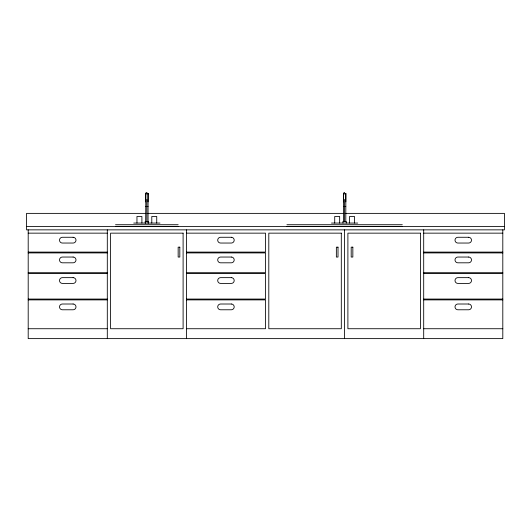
<?xml version="1.0" encoding="UTF-8"?>
<svg xmlns="http://www.w3.org/2000/svg" width="531" height="531" viewBox="0 0 531 531"><rect width="100%" height="100%" fill="white"/><g stroke="black" fill="none" stroke-linecap="round" stroke-linejoin="round"><path stroke-width="0.8" d="M148.056 201.86L148.056 193.344L148.056 223.066M345.807 201.86L345.807 193.344L345.807 193.895M145.886 192.846L145.647 223.066M343.637 192.846L343.398 221.42M145.647 206.393L148.056 206.393M343.398 206.393L345.807 206.393M146.025 213.376L26.55 213.376L26.55 229.857L504.45 229.857L504.45 213.376L345.15 213.376M147.684 213.376L343.491 213.376M133.726 223.066L159.97 223.066M331.477 223.066L357.721 223.066M115.539 224.713L178.157 224.713M286.926 224.713L402.279 224.713M115.539 226.359L178.157 226.359M286.926 226.359L402.279 226.359M26.55 226.558L504.45 226.558M28.196 233.149L107.302 233.149M186.401 233.149L265.5 233.149L265.5 252.099L186.401 252.099M423.698 233.149L502.804 233.149M28.196 252.099L107.302 252.099M423.698 252.099L502.804 252.099M28.196 252.922L107.302 252.922M186.401 252.922L265.5 252.922L265.5 272.702L186.401 272.702M423.698 252.922L502.804 252.922M28.196 272.702L107.302 272.702M423.698 272.702L502.804 272.702M28.196 273.525L107.302 273.525M186.401 273.525L265.5 273.525L265.5 299.066L186.401 299.066M423.698 273.525L502.804 273.525M28.196 299.066L107.302 299.066M423.698 299.066L502.804 299.066M28.196 299.889L107.302 299.889M186.401 299.889L265.5 299.889L265.5 328.729L186.401 328.729M423.698 299.889L502.804 299.889M28.196 328.729L107.302 328.729M423.698 328.729L502.804 328.729M343.637 194.386L343.398 193.344L343.398 201.86M145.647 193.895L145.647 193.344L145.647 201.86M345.827 194.2L345.807 221.42M502.804 229.857L502.804 338.619L28.196 338.619L28.196 229.857M423.698 229.857L423.698 338.619M354.489 223.066L354.489 216.475L349.544 216.475L349.544 223.066M346.252 223.066L346.252 221.42L342.953 221.42L342.953 223.066M344.599 192.381L344.599 192.746M344.599 193.105L344.599 194.134M344.599 199.45L344.599 206.393M344.599 206.592L344.599 221.42M344.599 229.857L344.599 338.619M339.654 223.066L339.654 216.475L334.716 216.475L334.716 223.066M186.401 229.857L186.401 338.619M156.738 223.066L156.738 216.475L151.793 216.475L151.793 223.066M148.494 223.066L148.494 221.42L145.202 221.42L145.202 223.066M148.056 193.344L148.056 193.895M146.848 192.381L146.848 192.746M146.848 192.886L146.848 194.134M146.848 199.45L146.848 206.393M146.848 206.592L146.848 221.42M141.903 223.066L141.903 216.475L136.958 216.475L136.958 223.066M107.302 229.857L107.302 338.619M183.102 233.149L110.594 233.149L110.594 328.729L183.102 328.729L183.102 233.149M341.307 233.149L268.799 233.149L268.799 328.729L341.307 328.729L341.307 233.149M420.406 233.149L347.898 233.149L347.898 328.729L420.406 328.729L420.406 233.149M73.105 237.271L62.392 237.271A2.881 2.881 0 0 0 59.512 240.151A2.881 2.881 0 0 0 62.392 243.039L73.105 243.039A2.881 2.881 0 0 0 75.986 240.151A2.881 2.881 0 0 0 73.105 237.271M231.304 237.271L220.591 237.271A2.881 2.881 0 0 0 217.71 240.151A2.881 2.881 0 0 0 220.591 243.039L231.304 243.039A2.881 2.881 0 0 0 234.191 240.151A2.881 2.881 0 0 0 231.304 237.271M468.607 237.271L457.895 237.271A2.881 2.881 0 0 0 455.014 240.151A2.881 2.881 0 0 0 457.895 243.039L468.607 243.039A2.881 2.881 0 0 0 471.488 240.151A2.881 2.881 0 0 0 468.607 237.271M179.81 247.161L178.157 247.161L178.157 257.044L179.81 257.044L179.81 247.161M338.008 247.161L336.362 247.161L336.362 257.044L338.008 257.044L338.008 247.161M352.843 247.161L351.19 247.161L351.19 257.044L352.843 257.044L352.843 247.161M73.105 257.044L62.392 257.044A2.881 2.881 0 0 0 59.512 259.931A2.881 2.881 0 0 0 62.392 262.812L73.105 262.812A2.881 2.881 0 0 0 75.986 259.931A2.881 2.881 0 0 0 73.105 257.044M231.304 257.044L220.591 257.044A2.881 2.881 0 0 0 217.71 259.931A2.881 2.881 0 0 0 220.591 262.812L231.304 262.812A2.881 2.881 0 0 0 234.191 259.931A2.881 2.881 0 0 0 231.304 257.044M468.607 257.044L457.895 257.044A2.881 2.881 0 0 0 455.014 259.931A2.881 2.881 0 0 0 457.895 262.812L468.607 262.812A2.881 2.881 0 0 0 471.488 259.931A2.881 2.881 0 0 0 468.607 257.044M73.105 277.647L62.392 277.647A2.881 2.881 0 0 0 59.512 280.527A2.881 2.881 0 0 0 62.392 283.415L73.105 283.415A2.881 2.881 0 0 0 75.986 280.527A2.881 2.881 0 0 0 73.105 277.647M231.304 277.647L220.591 277.647A2.881 2.881 0 0 0 217.71 280.527A2.881 2.881 0 0 0 220.591 283.415L231.304 283.415A2.881 2.881 0 0 0 234.191 280.527A2.881 2.881 0 0 0 231.304 277.647M468.607 277.647L457.895 277.647A2.881 2.881 0 0 0 455.014 280.527A2.881 2.881 0 0 0 457.895 283.415L468.607 283.415A2.881 2.881 0 0 0 471.488 280.527A2.881 2.881 0 0 0 468.607 277.647M73.105 304.011L62.392 304.011A2.881 2.881 0 0 0 59.512 306.898A2.881 2.881 0 0 0 62.392 309.779L73.105 309.779A2.881 2.881 0 0 0 75.986 306.898A2.881 2.881 0 0 0 73.105 304.011M231.304 304.011L220.591 304.011A2.881 2.881 0 0 0 217.71 306.898A2.881 2.881 0 0 0 220.591 309.779L231.304 309.779A2.881 2.881 0 0 0 234.191 306.898A2.881 2.881 0 0 0 231.304 304.011M468.607 304.011L457.895 304.011A2.881 2.881 0 0 0 455.014 306.898A2.881 2.881 0 0 0 457.895 309.779L468.607 309.779A2.881 2.881 0 0 0 471.488 306.898A2.881 2.881 0 0 0 468.607 304.011"/></g></svg>
